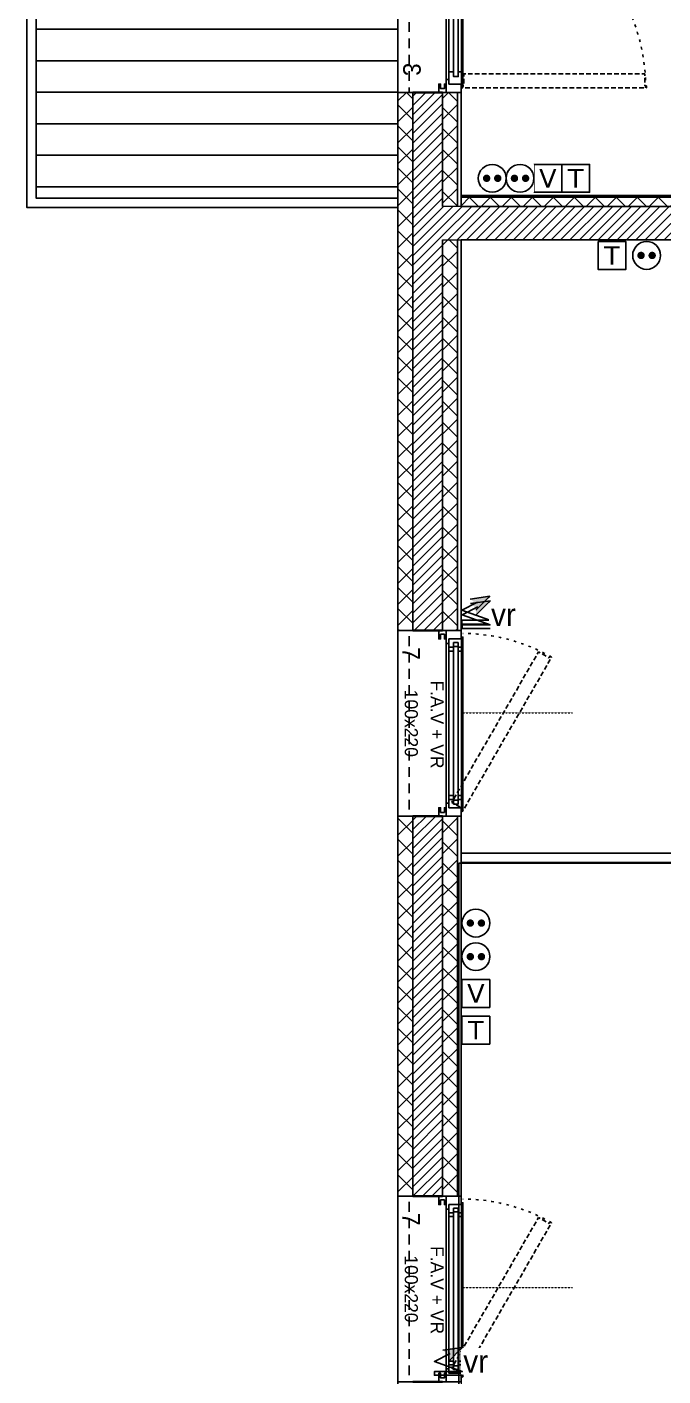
# Model space of a CAD drawing. Header units: centimetres. Extents: x 2648 to 12729, y 1890 to 6224.
# Drawn here: x 8218 to 8561, y 2640 to 3367 of the extents above; entities that cross this region are included whole.
import ezdxf

# ---------------------------------------------------------------- set-up
doc = ezdxf.new("R2010")
doc.units = ezdxf.units.CM
for name, pattern in [('ACAD_ISO03W100', [0.295276, 0.11811, -0.177165]), ('Style de ligne -11', [0.347222, 0.20828, -0.138942]), ('Style de ligne -12', [0.164042, 0.054681, -0.109361]), ('Style de ligne -13', [0.147638, 0.098425, -0.049213]), ('Style de ligne -14', [0.147638, 0.098425, -0.049213]), ('Style de ligne -17', [0.347222, 0.20828, -0.138942]), ('Style de ligne -18', [0.164042, 0.054681, -0.109361])]:
    doc.linetypes.add(name, pattern=pattern)
for name, color, linetype in [('B GÈnÈral_Hatch', 252, 'Continuous'), ('B Général', 252, 'Continuous'), ('C ANNOTATIONS-prestations', 252, 'Continuous'), ('D SURFACES-shab', 252, 'Continuous'), ('prlm-VMC', 93, 'Continuous')]:
    doc.layers.add(name, color=color, linetype=linetype)
doc.layers.add('prlm-ELEC-CFA', color=1, linetype='Continuous', lineweight=25)
doc.layers.add('prlm-ELEC-CFO', color=10, linetype='Continuous', lineweight=25)
doc.layers.add('prlm-ZEROPLOT', color=254, linetype='Continuous', plot=False)
doc.layers.get('prlm-VMC').off()
doc.styles.add('Eurostile', font='Eurosti.TTF')
doc.styles.add('Eurostile (bold)', font='Eurostib.TTF')
doc.styles.add('prlm-elec-cfo', font='comic.ttf', dxfattribs={"height": 12})
doc.styles.get("Standard").update_dxf_attribs({"font": 'isocp.shx', "height": 15})
pattern_1 = [(45, (0, 0), (2.4253472, -2.6458333), [])]
pattern_2 = [(-45, (0, 0), (5.656854, 5.656854), []), (45, (0, 0), (5.656854, -5.656854), [])]

# ---------------------------------------------------------------- blocks, each defined once
blk = doc.blocks.new('B 80.Balcon')
at = {"layer": 'B GÈnÈral_Hatch', "linetype": 'Continuous'}
h = blk.add_hatch(dxfattribs=at)
h.set_pattern_fill('H_BARDAGE V 150', color=256, style=0, pattern_type=2)
h.set_pattern_definition([(90, (0, 0), (17, 0), [])])
h.paths.add_polyline_path([(-220, 110), (220, 110), (220, -85), (-220, -85)])
at = {"layer": 'B Général', "linetype": 'Continuous', "flags": 128}
for points in [[(-225, 110), (225, 110), (225, -90), (-225, -90)], [(-220, 110), (220, 110), (220, -85), (-220, -85)]]:
    blk.add_lwpolyline(points, close=True, dxfattribs=at)
at = {"layer": 'C ANNOTATIONS-prestations', "line_spacing_factor": 0.894142, "style": 'Eurostile'}
for s, insert, char_height, attachment_point in [('balcon 8,6m{\\H0.6667x;\\S2 ^ ;}', (47.16, 38.55), 9.412, 3), ('platelage bois', (-32.26, 25.02), 7.059, 1), ('garde-corps vitré', (-194.9, -73.14), 7.059, 1)]:
    blk.add_mtext(s, dxfattribs=dict(at, insert=insert, char_height=char_height, attachment_point=attachment_point))
blk = doc.blocks.new('B 80.F 100x220 (all. vitrée fixe) + VR')
at = {"layer": 'B Général'}
blk.add_line((45, 9), (-45, 9), dxfattribs=at)
at = {"layer": 'B Général', "linetype": 'Continuous', "lineweight": 35}
for p, q in [((-50, 7), (-50, -9)), ((50, 7), (50, -9))]:
    blk.add_line(p, q, dxfattribs=at)
at = {"layer": 'B Général', "linetype": 'Style de ligne -14', "ltscale": 25.4, "flags": 128}
blk.add_lwpolyline([(-35.69, 65.82), (-36.19, 64.95), (-35.32, 64.45), (-38.57, 58.82), (42.63, 11.94), (45.88, 17.57), (46.75, 17.07), (47.25, 17.93)], close=True, dxfattribs=at)
at = {"layer": 'B Général', "flags": 128}
for points in [[(-43, 10.5), (-43, 9), (-50, 9), (-50, 17), (-45.5, 17), (-45.5, 10.5)], [(-43.5, 15.5), (43.5, 15.5), (43.5, 13), (-43.5, 13)], [(-41, 18), (41, 18), (41, 15.5), (-41, 15.5)], [(43, 10.5), (43, 9), (50, 9), (50, 17), (45.5, 17), (45.5, 10.5)], [(-50, 9), (-50, 5), (-45.5, 5), (-45.5, 6), (-48, 6), (-48, 8), (-45.5, 8), (-45.5, 9)], [(-41, 13), (41, 13), (41, 10.5), (-41, 10.5)], [(50, 9), (50, 5), (45.5, 5), (45.5, 6), (48, 6), (48, 8), (45.5, 8), (45.5, 9)]]:
    blk.add_lwpolyline(points, close=True, dxfattribs=at)
at = {"layer": 'B Général', "linetype": 'Continuous', "flags": 128}
for points in [[(-39, 15.5), (-41.5, 15.5), (-41.5, 13), (-39, 13), (-39, 10.5), (-45.5, 10.5), (-45.5, 17), (-46.5, 17), (-46.5, 18), (-39, 18)], [(39, 15.5), (41.5, 15.5), (41.5, 13), (39, 13), (39, 10.5), (45.5, 10.5), (45.5, 17), (46.5, 17), (46.5, 18), (39, 18)]]:
    blk.add_lwpolyline(points, close=True, dxfattribs=at)
at = {"layer": 'B Général', "linetype": 'Style de ligne -17', "ltscale": 25.4, "flags": 128}
blk.add_lwpolyline([(-50, 9), (50, 9), (50, -11), (-50, -11)], close=True, dxfattribs=at)
at = {"layer": 'B Général', "flags": 128}
blk.add_lwpolyline([(-50, -9), (-50, -17), (50, -17), (50, -9)], dxfattribs=at)
at = {"layer": 'B Général'}
blk.add_circle((47, 17.5), 0.5, dxfattribs=at)
at = {"layer": 'B Général', "linetype": 'Style de ligne -18', "ltscale": 25.4}
blk.add_arc((49, 17.5), 97.5, 150.29382, 179.70618, dxfattribs=at)
at = {"layer": 'B Général', "insert": (-23.11, 7.7), "char_height": 7.059, "attachment_point": 1, "line_spacing_factor": 0.894142, "style": 'Eurostile'}
blk.add_mtext('F.A.V + VR', dxfattribs=at)
at = {"layer": 'C ANNOTATIONS-prestations', "insert": (-41.15, -5.19), "char_height": 9.41, "attachment_point": 1, "rotation": 360, "line_spacing_factor": 0.894142, "style": 'Eurostile (bold)'}
blk.add_mtext('7', dxfattribs=at)
at = {"layer": 'C ANNOTATIONS-prestations', "insert": (0, -6.3), "char_height": 7.059, "width": 100, "attachment_point": 2, "rotation": 360, "line_spacing_factor": 0.894142, "style": 'Eurostile'}
blk.add_mtext('100x220', dxfattribs=at)
blk = doc.blocks.new('B 80.PF 300.220 + VR (3 vantaux)')
at = {"layer": 'B Général', "linetype": 'Continuous'}
for p, q in [((-150, 7), (-150, 17)), ((150, 7), (150, 17))]:
    blk.add_line(p, q, dxfattribs=at)
at = {"layer": 'B Général'}
blk.add_line((-143, 9), (47, 9), dxfattribs=at)
at = {"layer": 'B Général', "linetype": 'Continuous', "lineweight": 35}
for p, q in [((-150, 7), (-150, -9)), ((150, 7), (150, -9))]:
    blk.add_line(p, q, dxfattribs=at)
at = {"layer": 'B Général', "linetype": 'Style de ligne -13', "ltscale": 25.4, "flags": 128}
for points in [[(-147.5, 117), (-146.5, 117), (-146.5, 116), (-140, 116), (-140, 18.5), (-146.5, 18.5), (-146.5, 17.5), (-147.5, 17.5)], [(51.5, 115), (50.5, 115), (50.5, 116), (44, 116), (44, 18.5), (50.5, 18.5), (50.5, 17.5), (51.5, 17.5)]]:
    blk.add_lwpolyline(points, close=True, dxfattribs=at)
at = {"layer": 'B Général', "flags": 128}
for points in [[(-143, 10.5), (-143, 9), (-150, 9), (-150, 17), (-145.5, 17), (-145.5, 10.5)], [(-54.5, 18), (-139, 18), (-139, 15.5), (-54.5, 15.5)], [(-41.5, 18), (43, 18), (43, 15.5), (-41.5, 15.5)], [(56.5, 17), (56.5, 14.25), (54, 14.25), (54, 11.75), (56.5, 11.75), (56.5, 9), (47, 9), (47, 10.5), (49.5, 10.5), (49.5, 17)], [(143, 17), (56.5, 17), (56.5, 14.25), (143, 14.25)], [(145.5, 14.25), (143, 14.25), (143, 17), (150, 17), (150, 9), (143, 9), (143, 11.75), (145.5, 11.75)], [(-150, 9), (-150, 5), (-145.5, 5), (-145.5, 6), (-148, 6), (-148, 8), (-145.5, 8), (-145.5, 9)], [(-54.5, 13), (-139, 13), (-139, 10.5), (-54.5, 10.5)], [(-41.5, 13), (43, 13), (43, 10.5), (-41.5, 10.5)], [(145.5, 14.25), (54, 14.25), (54, 11.75), (145.5, 11.75)], [(143, 11.75), (56.5, 11.75), (56.5, 9), (143, 9)], [(150, 9), (150, 5), (145.5, 5), (145.5, 6), (148, 6), (148, 8), (145.5, 8), (145.5, 9)]]:
    blk.add_lwpolyline(points, close=True, dxfattribs=at)
at = {"layer": 'B Général', "linetype": 'Continuous', "flags": 128}
for points in [[(-139, 15.5), (-141.5, 15.5), (-141.5, 13), (-139, 13), (-139, 10.5), (-145.5, 10.5), (-145.5, 17), (-146.5, 17), (-146.5, 18), (-139, 18)], [(-54.5, 15.5), (-52, 15.5), (-52, 13), (-54.5, 13), (-54.5, 10.5), (-48, 10.5), (-48, 17), (-47, 17), (-47, 18), (-54.5, 18)], [(-41.5, 15.5), (-44, 15.5), (-44, 13), (-41.5, 13), (-41.5, 10.5), (-48, 10.5), (-48, 17), (-47, 17), (-47, 18), (-41.5, 18)], [(43, 15.5), (45.5, 15.5), (45.5, 13), (43, 13), (43, 10.5), (49.5, 10.5), (49.5, 17), (50.5, 17), (50.5, 18), (43, 18)]]:
    blk.add_lwpolyline(points, close=True, dxfattribs=at)
at = {"layer": 'B Général', "linetype": 'Style de ligne -11', "ltscale": 25.4, "flags": 128}
blk.add_lwpolyline([(-150, 9), (150, 9), (150, -11), (-150, -11)], close=True, dxfattribs=at)
at = {"layer": 'B Général', "flags": 128}
blk.add_lwpolyline([(150, -9), (150, -17), (-150, -17), (-150, -9)], dxfattribs=at)
at = {"layer": 'B Général'}
for centre in [(-147, 17.5), (51, 17.5)]:
    blk.add_circle(centre, 0.5, dxfattribs=at)
at = {"layer": 'B Général', "linetype": 'Style de ligne -12', "ltscale": 25.4}
for centre, start, end in [((-147, 17.5), 0.29382, 90.28792), ((51, 17.5), 94.06495, 179.70618)]:
    blk.add_arc(centre, 99, start, end, dxfattribs=at)
at = {"layer": 'B Général', "insert": (2, 4.58), "char_height": 7.059, "attachment_point": 2, "rotation": 360, "line_spacing_factor": 0.894142, "style": 'Eurostile'}
blk.add_mtext('PF + VR', dxfattribs=at)
at = {"layer": 'C ANNOTATIONS-prestations', "rotation": 360, "line_spacing_factor": 0.894142}
for s, insert, char_height, attachment_point, style in [('3', (-141.15, -4.77), 9.41, 1, 'Eurostile (bold)'), ('300x220 (3 vantaux) ', (0, -7.82), 7.059, 2, 'Eurostile')]:
    blk.add_mtext(s, dxfattribs=dict(at, insert=insert, char_height=char_height, attachment_point=attachment_point, style=style))
blk = doc.blocks.new('xi.EA')
at = {"layer": 'prlm-ZEROPLOT', "color": 250, "linetype": 'ACAD_ISO03W100', "lineweight": 0, "ltscale": 0.2}
blk.add_lwpolyline([(0, 0), (0, 60)], dxfattribs=at)
blk = doc.blocks.new('xi.TEL')
at = {"layer": 'prlm-ELEC-CFA', "color": 0, "linetype": 'ByBlock', "lineweight": -2, "flags": 128}
blk.add_lwpolyline([(-7.5, 7.5), (7.5, 7.5), (7.5, -7.5), (-7.5, -7.5)], close=True, dxfattribs=at)
at = {"layer": 'prlm-ELEC-CFA', "color": 0, "linetype": 'ByBlock', "insert": (0, 0), "char_height": 10, "width": 11.36, "attachment_point": 5}
blk.add_mtext('{\\fVerdana|b0|i0|c0|p34;T}', dxfattribs=at)
blk = doc.blocks.new('xi.TV')
at = {"layer": 'prlm-ELEC-CFA', "color": 0, "linetype": 'ByBlock', "lineweight": -2, "flags": 128}
blk.add_lwpolyline([(-7.5, 7.5), (7.5, 7.5), (7.5, -7.5), (-7.5, -7.5)], close=True, dxfattribs=at)
at = {"layer": 'prlm-ELEC-CFA', "color": 0, "linetype": 'ByBlock', "insert": (0, 0), "char_height": 10, "width": 11.36, "attachment_point": 5}
blk.add_mtext('{\\fVerdana|b0|i0|c0|p34;V}', dxfattribs=at)
blk = doc.blocks.new('xi.PC')
at = {"color": 0, "lineweight": 5}
blk.add_wipeout([(-7.5, -7.5), (7.5, -7.5), (7.5, 7.5), (-7.5, 7.5)], dxfattribs=at).dxf.layer = 'prlm-ELEC-CFO'
at = {"layer": 'prlm-ELEC-CFO', "color": 0, "linetype": 'ByBlock', "lineweight": 5, "const_width": 2}
for points in [[(-4, 0, 1), (-2, 0, 1)], [(2, 0, 1), (4, 0, 1)]]:
    blk.add_lwpolyline(points, format="xyb", close=True, dxfattribs=at)
at = {"layer": 'prlm-ELEC-CFO', "color": 0, "linetype": 'ByBlock', "lineweight": -2}
blk.add_circle((0, 0), 7.5, dxfattribs=at)
blk = doc.blocks.new('xi.VR')
at = {"layer": 'prlm-ELEC-CFO', "lineweight": 5}
blk.add_hatch(color=0, dxfattribs=at).paths.add_polyline_path([(-3, 6), (-0.1, 3.7), (0, 0), (7.5, 7.5)])
at = {"layer": 'prlm-ELEC-CFO', "color": 0}
for points in [[(-3, 6), (7.5, 7.5), (0, 0)], [(0.95, 4.23), (-7.5, 0), (7.5, -5.5), (-7.5, -5.5), (-7.5, -7.5), (7.5, -7.5)]]:
    blk.add_lwpolyline(points, dxfattribs=at)

msp = doc.modelspace()

# ---------------------------------------------------------------- hatches: boundary and pattern name
at = {"layer": 'B GÈnÈral_Hatch', "linetype": 'Continuous'}
h = msp.add_hatch(dxfattribs=at)
h.set_pattern_fill('02_ISOLANT', color=256, angle=-90, style=0, pattern_type=2)
h.set_pattern_definition([(-45, (0, 0), (5.656854, 5.656854), []), (45, (0, 0), (5.656854, -5.656854), [])])
h.paths.add_polyline_path([(8426.485, 3331.927), (8418.485, 3331.927), (8418.485, 3041.691), (8426.485, 3041.691)])
h = msp.add_hatch(dxfattribs=at)
h.set_pattern_fill('50_BETON', color=256, style=0, pattern_type=2)
h.set_pattern_definition(pattern_1)
h.paths.add_polyline_path([(8442.485, 3331.927), (8426.485, 3331.927), (8426.485, 3041.691), (8442.485, 3041.691)])
h = msp.add_hatch(dxfattribs=at)
h.set_pattern_fill('02_ISOLANT', color=256, angle=90, style=0, pattern_type=2)
h.set_pattern_definition([(135, (0, 0), (-5.656854, -5.656854), []), (225, (0, 0), (-5.656854, 5.656854), [])])
h.paths.add_polyline_path([(8442.485, 3270.389), (8450.485, 3270.389), (8450.485, 3331.927), (8442.485, 3331.927)])
h = msp.add_hatch(dxfattribs=at)
h.set_pattern_fill('02_ISOLANT', color=256, style=0, pattern_type=2)
h.set_pattern_definition([(45, (0, 0), (-5.656854, 5.656854), []), (135, (0, 0), (5.656854, 5.656854), [])])
h.paths.add_polyline_path([(8452.485, 3275.389), (8452.485, 3270.389), (8976.796, 3270.389), (8976.796, 3275.389)])
h = msp.add_hatch(dxfattribs=at)
h.set_pattern_fill('50_BETON', color=256, style=0, pattern_type=2)
h.set_pattern_definition(pattern_1)
h.paths.add_polyline_path([(9042.796, 3252.389), (9042.796, 3270.389), (8442.485, 3270.389), (8442.485, 3252.389)])
h = msp.add_hatch(dxfattribs=at)
h.set_pattern_fill('02_ISOLANT', color=256, angle=-90, style=0, pattern_type=2)
h.set_pattern_definition([(-45, (0, 0), (5.656854, 5.656854), []), (45, (0, 0), (5.656854, -5.656854), [])])
h.paths.add_polyline_path([(8450.485, 3252.389), (8442.485, 3252.389), (8442.485, 3041.691), (8450.485, 3041.691)])
h = msp.add_hatch(dxfattribs=at)
h.set_pattern_fill('02_ISOLANT', color=256, angle=-90, style=0, pattern_type=2)
h.set_pattern_definition(pattern_2)
h.paths.add_polyline_path([(8426.485, 2941.691), (8418.485, 2941.691), (8418.485, 2736.691), (8426.485, 2736.691)])
h = msp.add_hatch(dxfattribs=at)
h.set_pattern_fill('50_BETON', color=256, style=0, pattern_type=2)
h.set_pattern_definition(pattern_1)
h.paths.add_polyline_path([(8442.485, 2941.691), (8426.485, 2941.691), (8426.485, 2736.691), (8442.485, 2736.691)])
h = msp.add_hatch(dxfattribs=at)
h.set_pattern_fill('02_ISOLANT', color=256, angle=-90, style=0, pattern_type=2)
h.set_pattern_definition(pattern_2)
h.paths.add_polyline_path([(8450.485, 2941.691), (8442.485, 2941.691), (8442.485, 2736.691), (8450.485, 2736.691)])

# ---------------------------------------------------------------- linework, layer by layer
at = {"layer": 'B Général', "linetype": 'Continuous'}
for p, q in [((8418.485, 3331.927), (8418.485, 3041.691)), ((8418.485, 3331.927), (8418.485, 3041.691)), ((8418.485, 3331.927), (8452.485, 3331.927)), ((8426.485, 3331.927), (8426.485, 3041.691)), ((8442.485, 3331.927), (8442.485, 3270.389)), ((8450.485, 3331.927), (8450.485, 3270.389)), ((8450.485, 3331.927), (8450.485, 3270.389)), ((8452.485, 3331.927), (8452.485, 3270.389)), ((8452.485, 3331.927), (8452.485, 3270.389)), ((8452.485, 3276.389), (8976.796, 3276.389)), ((8452.485, 3276.389), (8976.796, 3276.389)), ((8452.485, 3275.389), (8976.796, 3275.389)), ((8452.485, 3270.389), (9042.796, 3270.389)), ((8452.485, 3270.389), (8976.796, 3270.389)), ((8452.485, 3270.389), (8976.796, 3270.389)), ((8442.485, 3252.389), (8442.485, 3041.691)), ((8450.485, 3252.389), (8450.485, 3041.691)), ((8450.485, 3252.389), (8450.485, 3041.691)), ((8452.485, 3252.389), (9042.796, 3252.389)), ((8452.485, 3252.389), (8452.485, 3041.691)), ((8452.485, 3252.389), (8452.485, 3041.691)), ((8418.485, 3041.691), (8452.485, 3041.691)), ((8418.485, 2941.691), (8418.485, 2736.691)), ((8418.485, 2941.691), (8418.485, 2736.691)), ((8418.485, 2941.691), (8452.485, 2941.691)), ((8426.485, 2941.691), (8426.485, 2736.691)), ((8442.485, 2941.691), (8442.485, 2736.691)), ((8450.485, 2941.691), (8450.485, 2736.691)), ((8450.485, 2941.691), (8450.485, 2736.691)), ((8452.485, 2941.691), (8452.485, 2736.691)), ((8452.485, 2941.691), (8452.485, 2736.691)), ((8452.485, 2921.691), (8847.139, 2921.691)), ((8452.485, 2921.691), (8801.65, 2921.691)), ((8452.485, 2916.691), (8847.139, 2916.691)), ((8452.485, 2916.691), (8847.139, 2916.691)), ((8418.485, 2736.691), (8452.485, 2736.691))]:
    msp.add_line(p, q, dxfattribs=at)
at = {"layer": 'B Général', "linetype": 'Continuous', "lineweight": 18}
for p, q in [((8426.485, 3331.927), (8426.485, 3041.691)), ((8442.485, 3331.927), (8442.485, 3270.389)), ((8452.485, 3270.389), (8442.485, 3270.389)), ((8452.485, 3270.389), (9042.796, 3270.389)), ((8442.485, 3252.389), (8452.485, 3252.389)), ((8442.485, 3252.389), (8442.485, 3041.691)), ((8452.485, 3252.389), (9042.796, 3252.389)), ((8426.485, 2941.691), (8426.485, 2736.691)), ((8442.485, 2941.691), (8442.485, 2736.691))]:
    msp.add_line(p, q, dxfattribs=at)
at = {"layer": 'D SURFACES-shab', "lineweight": 18, "flags": 128}
for points in [[(8817.796, 3749.48), (8452.485, 3749.48), (8452.485, 3276.389), (8976.796, 3276.389), (8976.797, 3336.389), (9036.795, 3336.389), (9036.796, 3519.889), (8975.796, 3519.889), (8975.796, 3549.889), (8817.796, 3549.889)], [(8452.485, 3252.389), (8452.485, 2921.691), (8801.65, 2921.691), (8801.65, 3122.389), (8892.107, 3122.389), (8892.107, 3252.389)], [(8959.795, 2545.15), (8959.795, 2916.691), (8452.485, 2916.691), (8452.485, 2506.491), (8815.796, 2506.491), (8815.796, 2226.491), (9031.796, 2226.491), (9031.796, 2478.491), (8970.796, 2478.491), (8970.796, 2540.15), (8908.796, 2540.15), (8908.796, 2545.15)]]:
    msp.add_lwpolyline(points, close=True, dxfattribs=at)
at = {"layer": 'prlm-ZEROPLOT'}
msp.add_lwpolyline([(8418.485, 4917.388), (10859.388, 4917.388), (10859.389, 3517.39), (9818.485, 3517.39), (9818.485, 2192.491), (8418.485, 2192.491)], close=True, dxfattribs=at)

# ---------------------------------------------------------------- block references
at = {"layer": 'B Général'}
for name, p, rotation in [('B 80.Balcon', (8308.485, 3494.841), 270), ('B 80.F 100x220 (all. vitrée fixe) + VR', (8435.485, 2991.691), 270.0000000033349), ('B 80.F 100x220 (all. vitrée fixe) + VR', (8435.485, 2686.691), 270.0000000033349)]:
    msp.add_blockref(name, p, dxfattribs=dict(at, rotation=rotation))
at = {"layer": 'B Général', "xscale": -1, "rotation": 270.0000000033349}
msp.add_blockref('B 80.PF 300.220 + VR (3 vantaux)', (8435.485, 3481.927), dxfattribs=at)
at = {"layer": 'prlm-ELEC-CFA'}
for name, p in [('xi.TV', (8499.277, 3285.59)), ('xi.TEL', (8514.277, 3285.59)), ('xi.TEL', (8533.843, 3243.988)), ('xi.TV', (8460.485, 2846.047)), ('xi.TEL', (8460.485, 2826.223))]:
    msp.add_blockref(name, p, dxfattribs=at)
at = {"layer": 'prlm-VMC'}
for p, rotation in [((8452.635, 2997.353), 269.9999999999984), ((8452.635, 2687.538), 270)]:
    msp.add_blockref('xi.EA', p, dxfattribs=dict(at, rotation=rotation))

# ---------------------------------------------------------------- next in the draw order: block references
at = {"layer": 'prlm-ELEC-CFO'}
for p in [(8469.277, 3285.59), (8552.518, 3243.988), (8460.485, 2865.872)]:
    msp.add_blockref('xi.PC', p, dxfattribs=at)

# ---------------------------------------------------------------- next in the draw order: texts
at = {"layer": 'prlm-ELEC-CFO', "lineweight": 20, "char_height": 12, "attachment_point": 5, "line_spacing_factor": 0.8, "style": 'prlm-elec-cfo', "bg_fill": 3, "box_fill_scale": 1.1, "bg_fill_color": 256, "bg_fill_transparency": 0}
for insert in [(8475.202, 3052.733), (8460.381, 2647.625)]:
    msp.add_mtext('vr', dxfattribs=dict(at, insert=insert))

# ---------------------------------------------------------------- next in the draw order: block references
at = {"layer": 'prlm-ELEC-CFO'}
for name, p in [('xi.PC', (8484.277, 3285.59)), ('xi.VR', (8460.485, 3052.733)), ('xi.PC', (8460.485, 2883.972)), ('xi.VR', (8445.663, 2647.625))]:
    msp.add_blockref(name, p, dxfattribs=at)

# ---------------------------------------------------------------- next in the draw order: linework, layer by layer
msp.add_lwpolyline([(8451.245, 2916.322), (8960.008, 2916.322), (8960.008, 2506.506), (8451.245, 2506.506)], close=True, dxfattribs=at)

# ---------------------------------------------------------------- next in the draw order: texts
at = {"layer": 'prlm-ELEC-CFO', "lineweight": 20, "insert": (8475.352, 3050.254), "char_height": 12, "attachment_point": 5, "line_spacing_factor": 0.8, "style": 'prlm-elec-cfo', "bg_fill": 3, "box_fill_scale": 1.1, "bg_fill_color": 256, "bg_fill_transparency": 0}
msp.add_mtext('vr', dxfattribs=at)

# ---------------------------------------------------------------- next in the draw order: block references
at = {"layer": 'prlm-ELEC-CFO'}
msp.add_blockref('xi.VR', (8460.635, 3050.254), dxfattribs=at)

doc.saveas('drawing.dxf')
